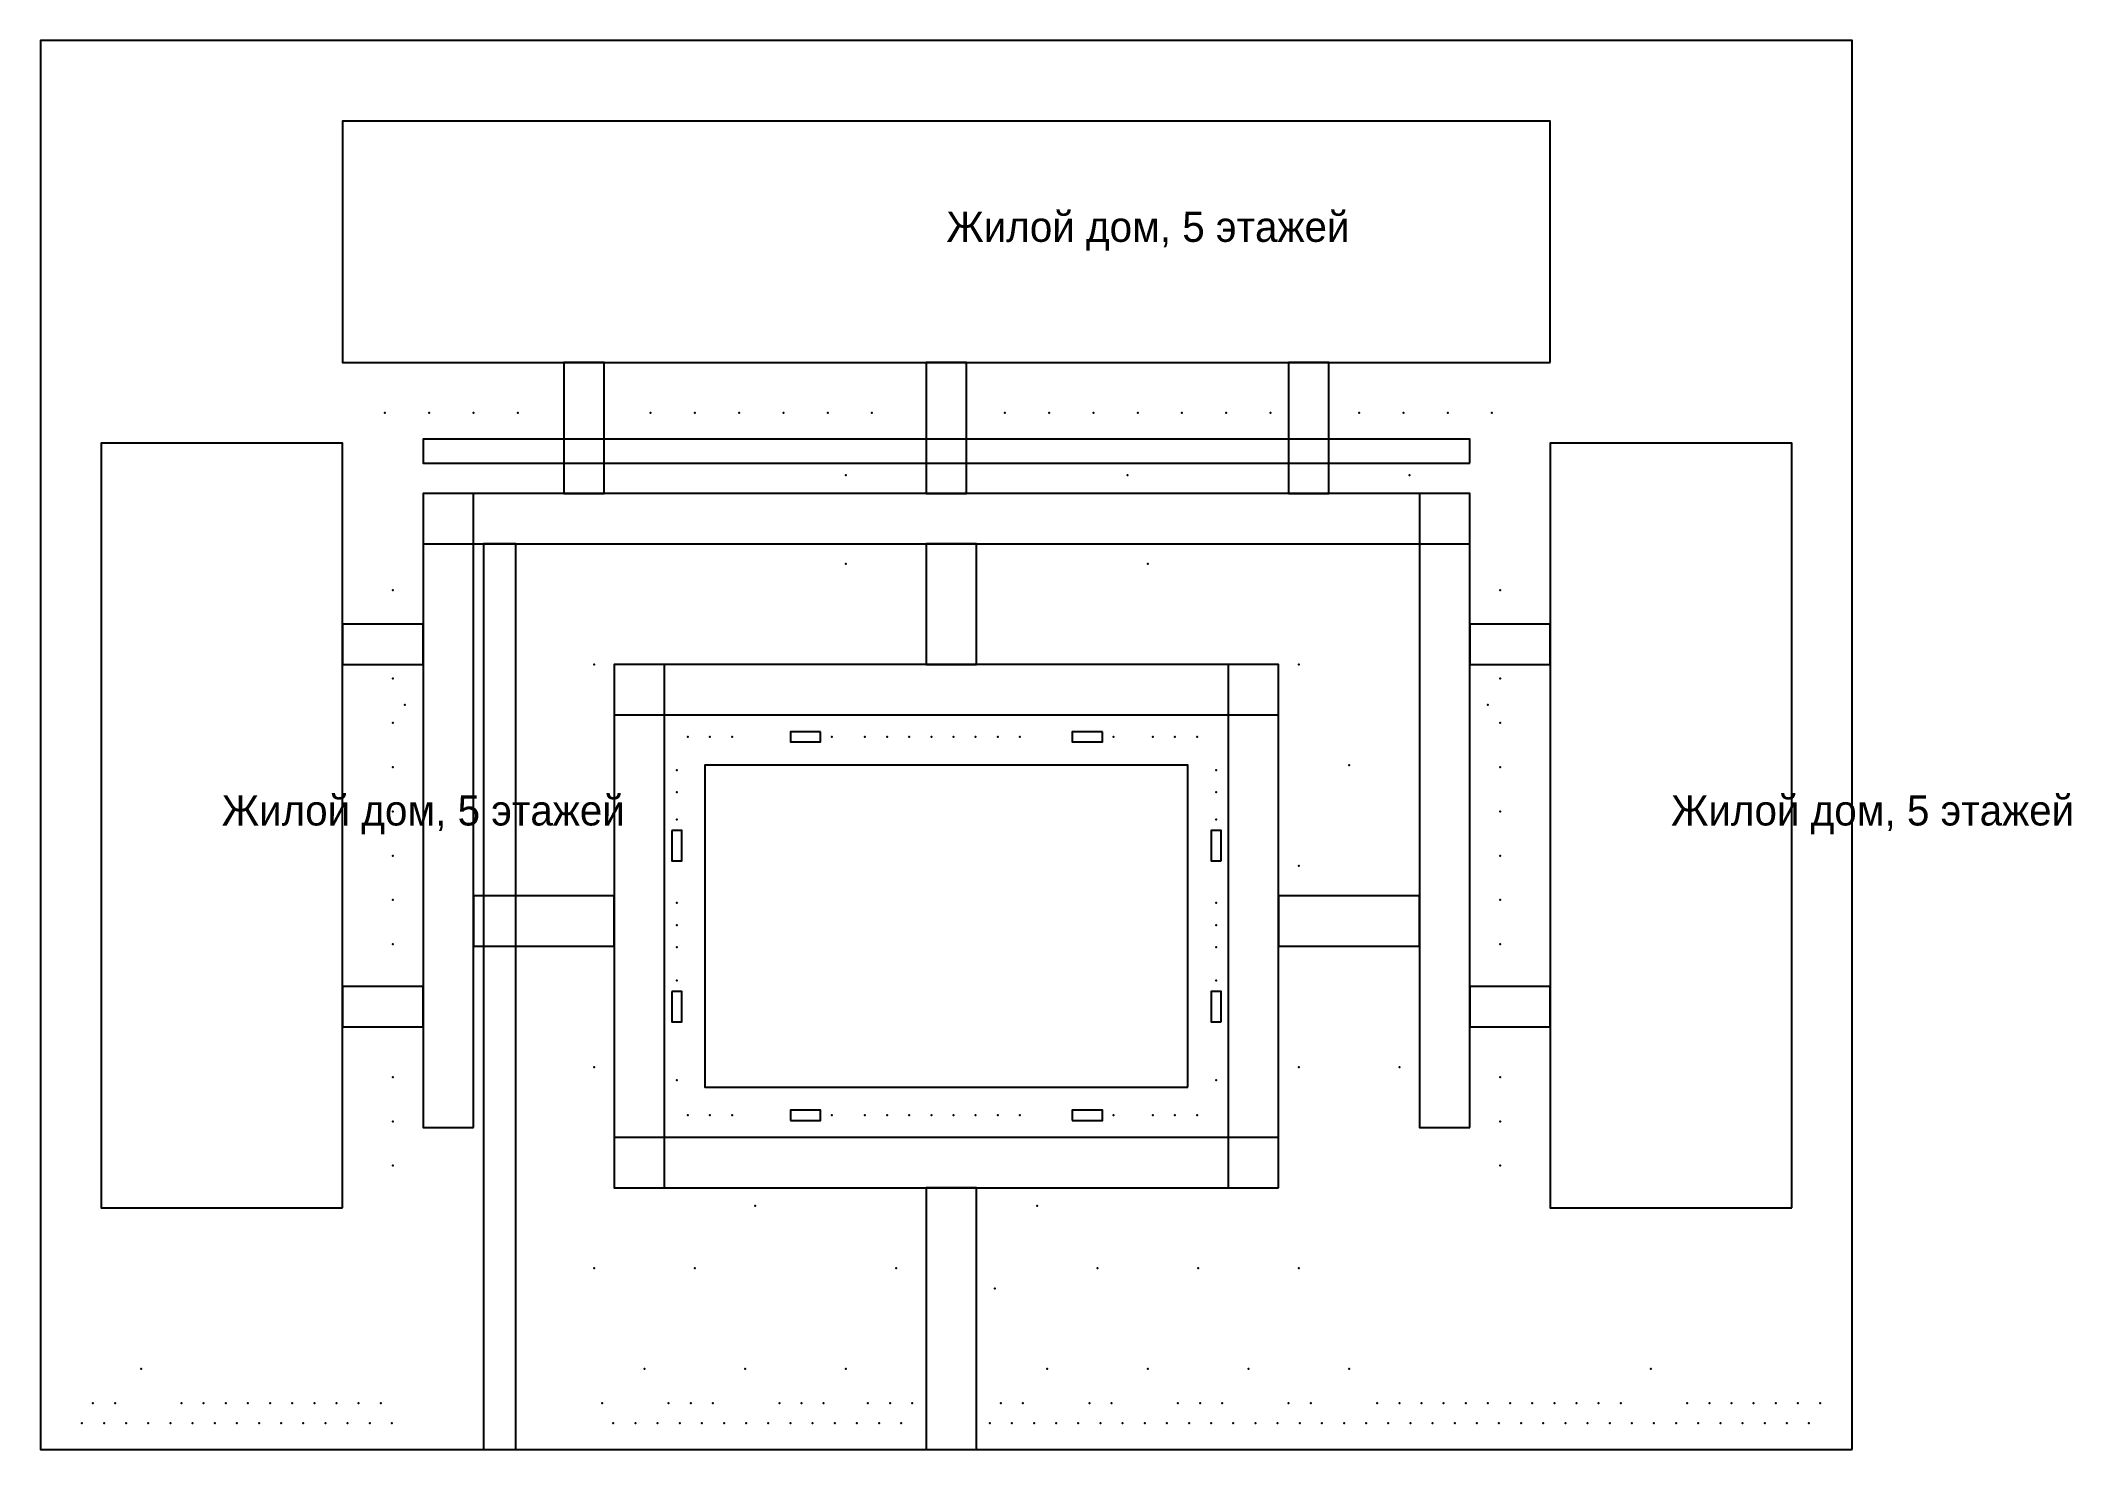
# Model space of a CAD drawing. Header units: metres. Extents: x 0 to 101, y 0 to 70.
import ezdxf

# ---------------------------------------------------------------- set-up
doc = ezdxf.new("R2010")
doc.units = ezdxf.units.M
for name, color, linetype in [('BENCH', 30, 'Continuous'), ('BUILDINGS_FOOTPRINT', 1, 'Continuous'), ('ENTRANCE', 2, 'Continuous'), ('GRASS', 84, 'Continuous'), ('HEATING_T1', 9, 'Continuous'), ('LABELS', 7, 'Continuous'), ('LAMPS', 2, 'Continuous'), ('PATH_ENTRANCE_0', 9, 'Continuous'), ('PATH_ENTRANCE_1', 9, 'Continuous'), ('PATH_ENTRANCE_2', 9, 'Continuous'), ('PATH_ENTRANCE_3', 9, 'Continuous'), ('PATH_ENTRANCE_4', 9, 'Continuous'), ('PATH_ENTRANCE_5', 9, 'Continuous'), ('PATH_ENTRANCE_6', 9, 'Continuous'), ('PATH_EXIT', 9, 'Continuous'), ('PATH_FRONT_E', 9, 'Continuous'), ('PATH_FRONT_N', 9, 'Continuous'), ('PATH_FRONT_W', 9, 'Continuous'), ('PATH_LINK_E', 9, 'Continuous'), ('PATH_LINK_N', 9, 'Continuous'), ('PATH_LINK_W', 9, 'Continuous'), ('PATH_RING_E', 9, 'Continuous'), ('PATH_RING_N', 9, 'Continuous'), ('PATH_RING_S', 9, 'Continuous'), ('PATH_RING_W', 9, 'Continuous'), ('PLAYGROUND', 9, 'Continuous'), ('TERRITORY_BOUNDARY', 8, 'Continuous'), ('URN', 2, 'Continuous'), ('WATER_SUPPLY', 9, 'Continuous'), ('БЕРЕЗА ПОВИСЛАЯ', 3, 'Continuous'), ('КИЗИЛЬНИК БЛЕСТЯЩИЙ', 3, 'Continuous'), ('КЛЕН ОСТРОЛИСТНЫЙ', 3, 'Continuous'), ('ЛИПА МЕЛКОЛИСТНАЯ', 3, 'Continuous'), ('СПИРЕЯ ВАНГУТТА', 3, 'Continuous'), ('СПИРЕЯ ЯПОНСКАЯ', 3, 'Continuous')]:
    doc.layers.add(name, color=color, linetype=linetype)

# ---------------------------------------------------------------- blocks, each defined once
blk = doc.blocks.new('BENCH_BLOCK')
blk.add_lwpolyline([(-0.75, -0.25), (0.75, -0.25), (0.75, 0.25), (-0.75, 0.25)], close=True)

msp = doc.modelspace()

# ---------------------------------------------------------------- linework, layer by layer
at = {"layer": 'BUILDINGS_FOOTPRINT'}
for points in [[(75, 54), (75, 66), (15, 66), (15, 54)], [(15, 12), (15, 50), (3, 50), (3, 12)], [(87, 12), (87, 50), (75, 50), (75, 12)]]:
    msp.add_lwpolyline(points, close=True, dxfattribs=at)
at = {"layer": 'ENTRANCE'}
for p in [(27, 54), (45, 54), (63, 54), (15, 40), (75, 40), (15, 22), (75, 22)]:
    msp.add_point(p, dxfattribs=at)
at = {"layer": 'GRASS'}
msp.add_lwpolyline([(90, 0), (90, 70), (0, 70), (0, 0)], close=True, dxfattribs=at)
at = {"layer": 'HEATING_T1'}
msp.add_lwpolyline([(23.6, 0), (23.6, 45), (22, 45), (22, 0)], close=True, dxfattribs=at)
at = {"layer": 'LAMPS'}
for p in [(40, 48.4), (54, 48.4), (68, 48.4), (18.1, 37), (71.9, 37), (35.5, 12.1), (49.5, 12.1), (47.4, 8)]:
    msp.add_point(p, dxfattribs=at)
at = {"layer": 'PATH_ENTRANCE_0'}
msp.add_lwpolyline([(28, 47.5), (28, 54), (26, 54), (26, 47.5)], close=True, dxfattribs=at)
at = {"layer": 'PATH_ENTRANCE_1'}
msp.add_lwpolyline([(46, 47.5), (46, 54), (44, 54), (44, 47.5)], close=True, dxfattribs=at)
at = {"layer": 'PATH_ENTRANCE_2'}
msp.add_lwpolyline([(64, 47.5), (64, 54), (62, 54), (62, 47.5)], close=True, dxfattribs=at)
at = {"layer": 'PATH_ENTRANCE_3'}
msp.add_lwpolyline([(19, 21), (19, 23), (15, 23), (15, 21)], close=True, dxfattribs=at)
at = {"layer": 'PATH_ENTRANCE_4'}
msp.add_lwpolyline([(19, 39), (19, 41), (15, 41), (15, 39)], close=True, dxfattribs=at)
at = {"layer": 'PATH_ENTRANCE_5'}
msp.add_lwpolyline([(75, 21), (75, 23), (71, 23), (71, 21)], close=True, dxfattribs=at)
at = {"layer": 'PATH_ENTRANCE_6'}
msp.add_lwpolyline([(75, 39), (75, 41), (71, 41), (71, 39)], close=True, dxfattribs=at)
at = {"layer": 'PATH_EXIT'}
msp.add_lwpolyline([(46.5, 0), (46.5, 13), (44, 13), (44, 0)], close=True, dxfattribs=at)
at = {"layer": 'PATH_FRONT_E'}
msp.add_lwpolyline([(71, 16), (71, 47.5), (68.5, 47.5), (68.5, 16)], close=True, dxfattribs=at)
at = {"layer": 'PATH_FRONT_N'}
msp.add_lwpolyline([(71, 45), (71, 47.5), (19, 47.5), (19, 45)], close=True, dxfattribs=at)
at = {"layer": 'PATH_FRONT_W'}
msp.add_lwpolyline([(21.5, 16), (21.5, 47.5), (19, 47.5), (19, 16)], close=True, dxfattribs=at)
at = {"layer": 'PATH_LINK_E'}
msp.add_lwpolyline([(68.5, 25), (68.5, 27.5), (61.5, 27.5), (61.5, 25)], close=True, dxfattribs=at)
at = {"layer": 'PATH_LINK_N'}
msp.add_lwpolyline([(46.5, 39), (46.5, 45), (44, 45), (44, 39)], close=True, dxfattribs=at)
at = {"layer": 'PATH_LINK_W'}
msp.add_lwpolyline([(28.5, 25), (28.5, 27.5), (21.5, 27.5), (21.5, 25)], close=True, dxfattribs=at)
at = {"layer": 'PATH_RING_E'}
msp.add_lwpolyline([(61.5, 13), (61.5, 39), (59, 39), (59, 13)], close=True, dxfattribs=at)
at = {"layer": 'PATH_RING_N'}
msp.add_lwpolyline([(61.5, 36.5), (61.5, 39), (28.5, 39), (28.5, 36.5)], close=True, dxfattribs=at)
at = {"layer": 'PATH_RING_S'}
msp.add_lwpolyline([(61.5, 13), (61.5, 15.5), (28.5, 15.5), (28.5, 13)], close=True, dxfattribs=at)
at = {"layer": 'PATH_RING_W'}
msp.add_lwpolyline([(31, 13), (31, 39), (28.5, 39), (28.5, 13)], close=True, dxfattribs=at)
at = {"layer": 'PLAYGROUND'}
msp.add_lwpolyline([(57, 18), (57, 34), (33, 34), (33, 18)], close=True, dxfattribs=at)
at = {"layer": 'TERRITORY_BOUNDARY'}
msp.add_lwpolyline([(90, 0), (90, 70), (0, 70), (0, 0)], close=True, dxfattribs=at)
at = {"layer": 'URN'}
for p in [(39.3, 35.4), (53.3, 35.4), (31.6, 31.3), (58.4, 31.3), (31.6, 23.3), (58.4, 23.3), (39.3, 16.6), (53.3, 16.6)]:
    msp.add_point(p, dxfattribs=at)
at = {"layer": 'WATER_SUPPLY'}
msp.add_lwpolyline([(71, 49), (71, 50.2), (19, 50.2), (19, 49)], close=True, dxfattribs=at)
at = {"layer": 'БЕРЕЗА ПОВИСЛАЯ'}
for p in [(40, 44), (55, 44), (62.5, 39), (65, 34), (67.5, 19), (32.5, 9), (62.5, 9), (5, 4), (35, 4), (50, 4), (65, 4), (80, 4)]:
    msp.add_point(p, dxfattribs=at)
at = {"layer": 'КИЗИЛЬНИК БЛЕСТЯЩИЙ'}
for p in [(2.6, 2.3), (3.7, 2.3), (7, 2.3), (8.1, 2.3), (9.2, 2.3), (10.3, 2.3), (11.4, 2.3), (12.5, 2.3), (13.6, 2.3), (14.7, 2.3), (15.8, 2.3), (16.9, 2.3), (27.9, 2.3), (31.2, 2.3), (32.3, 2.3), (33.4, 2.3), (36.7, 2.3), (37.8, 2.3), (38.9, 2.3), (41.1, 2.3), (42.2, 2.3), (43.3, 2.3), (47.7, 2.3), (48.8, 2.3), (52.1, 2.3), (53.2, 2.3), (56.5, 2.3), (57.6, 2.3), (58.7, 2.3), (62, 2.3), (63.1, 2.3), (66.4, 2.3), (67.5, 2.3), (68.6, 2.3), (69.7, 2.3), (70.8, 2.3), (71.9, 2.3), (73, 2.3), (74.1, 2.3), (75.2, 2.3), (76.3, 2.3), (77.4, 2.3), (78.5, 2.3), (81.8, 2.3), (82.9, 2.3), (84, 2.3), (85.1, 2.3), (86.2, 2.3), (87.3, 2.3), (88.4, 2.3), (2.05, 1.3), (3.15, 1.3), (4.25, 1.3), (5.35, 1.3), (6.45, 1.3), (7.55, 1.3), (8.65, 1.3), (9.75, 1.3), (10.85, 1.3), (11.95, 1.3), (13.05, 1.3), (14.15, 1.3), (15.25, 1.3), (16.35, 1.3), (17.45, 1.3), (28.45, 1.3), (29.55, 1.3), (30.65, 1.3), (31.75, 1.3), (32.85, 1.3), (33.95, 1.3), (35.05, 1.3), (36.15, 1.3), (37.25, 1.3), (38.35, 1.3), (39.45, 1.3), (40.55, 1.3), (41.65, 1.3), (42.75, 1.3), (47.15, 1.3), (48.25, 1.3), (49.35, 1.3), (50.45, 1.3), (51.55, 1.3), (52.65, 1.3), (53.75, 1.3), (54.85, 1.3), (55.95, 1.3), (57.05, 1.3), (58.15, 1.3), (59.25, 1.3), (60.35, 1.3), (61.45, 1.3), (62.55, 1.3), (63.65, 1.3), (64.75, 1.3), (65.85, 1.3), (66.95, 1.3), (68.05, 1.3), (69.15, 1.3), (70.25, 1.3), (71.35, 1.3), (72.45, 1.3), (73.55, 1.3), (74.65, 1.3), (75.75, 1.3), (76.85, 1.3), (77.95, 1.3), (79.05, 1.3), (80.15, 1.3), (81.25, 1.3), (82.35, 1.3), (83.45, 1.3), (84.55, 1.3), (85.65, 1.3), (86.75, 1.3), (87.85, 1.3)]:
    msp.add_point(p, dxfattribs=at)
at = {"layer": 'КЛЕН ОСТРОЛИСТНЫЙ'}
for p in [(62.5, 29), (27.5, 19), (52.5, 9), (40, 4), (55, 4)]:
    msp.add_point(p, dxfattribs=at)
at = {"layer": 'ЛИПА МЕЛКОЛИСТНАЯ'}
for p in [(27.5, 39), (62.5, 19), (27.5, 9), (42.5, 9), (57.5, 9), (30, 4), (60, 4)]:
    msp.add_point(p, dxfattribs=at)
at = {"layer": 'СПИРЕЯ ВАНГУТТА'}
for p in [(17.1, 51.5), (19.3, 51.5), (21.5, 51.5), (23.7, 51.5), (30.3, 51.5), (32.5, 51.5), (34.7, 51.5), (36.9, 51.5), (39.1, 51.5), (41.3, 51.5), (47.9, 51.5), (50.1, 51.5), (52.3, 51.5), (54.5, 51.5), (56.7, 51.5), (58.9, 51.5), (61.1, 51.5), (65.5, 51.5), (67.7, 51.5), (69.9, 51.5), (72.1, 51.5), (17.5, 42.7), (72.5, 42.7), (17.5, 38.3), (72.5, 38.3), (17.5, 36.1), (72.5, 36.1), (17.5, 33.9), (72.5, 33.9), (17.5, 31.7), (72.5, 31.7), (17.5, 29.5), (72.5, 29.5), (17.5, 27.3), (72.5, 27.3), (17.5, 25.1), (72.5, 25.1), (17.5, 18.5), (72.5, 18.5), (17.5, 16.3), (72.5, 16.3), (17.5, 14.1), (72.5, 14.1)]:
    msp.add_point(p, dxfattribs=at)
at = {"layer": 'СПИРЕЯ ЯПОНСКАЯ'}
for p in [(32.15, 35.4), (33.25, 35.4), (34.35, 35.4), (40.95, 35.4), (42.05, 35.4), (43.15, 35.4), (44.25, 35.4), (45.35, 35.4), (46.45, 35.4), (47.55, 35.4), (48.65, 35.4), (55.25, 35.4), (56.35, 35.4), (57.45, 35.4), (31.6, 33.75), (58.4, 33.75), (31.6, 32.65), (58.4, 32.65), (31.6, 27.15), (58.4, 27.15), (31.6, 26.05), (58.4, 26.05), (31.6, 24.95), (58.4, 24.95), (31.6, 18.35), (58.4, 18.35), (32.15, 16.6), (33.25, 16.6), (34.35, 16.6), (40.95, 16.6), (42.05, 16.6), (43.15, 16.6), (44.25, 16.6), (45.35, 16.6), (46.45, 16.6), (47.55, 16.6), (48.65, 16.6), (55.25, 16.6), (56.35, 16.6), (57.45, 16.6)]:
    msp.add_point(p, dxfattribs=at)

# ---------------------------------------------------------------- block references
at = {"layer": 'BENCH'}
for p, rotation in [((38, 35.4), 180), ((52, 35.4), 180), ((31.6, 30), 270), ((58.4, 30), 90), ((31.6, 22), 270), ((58.4, 22), 90)]:
    msp.add_blockref('BENCH_BLOCK', p, dxfattribs=dict(at, rotation=rotation))
for p in [(38, 16.6), (52, 16.6)]:
    msp.add_blockref('BENCH_BLOCK', p, dxfattribs=at)

# ---------------------------------------------------------------- texts
at = {"layer": 'LABELS'}
for p in [(45, 60), (9, 31), (81, 31)]:
    msp.add_text('Жилой дом, 5 этажей', height=1.5, dxfattribs=at).set_placement(p)

doc.saveas('drawing.dxf')
